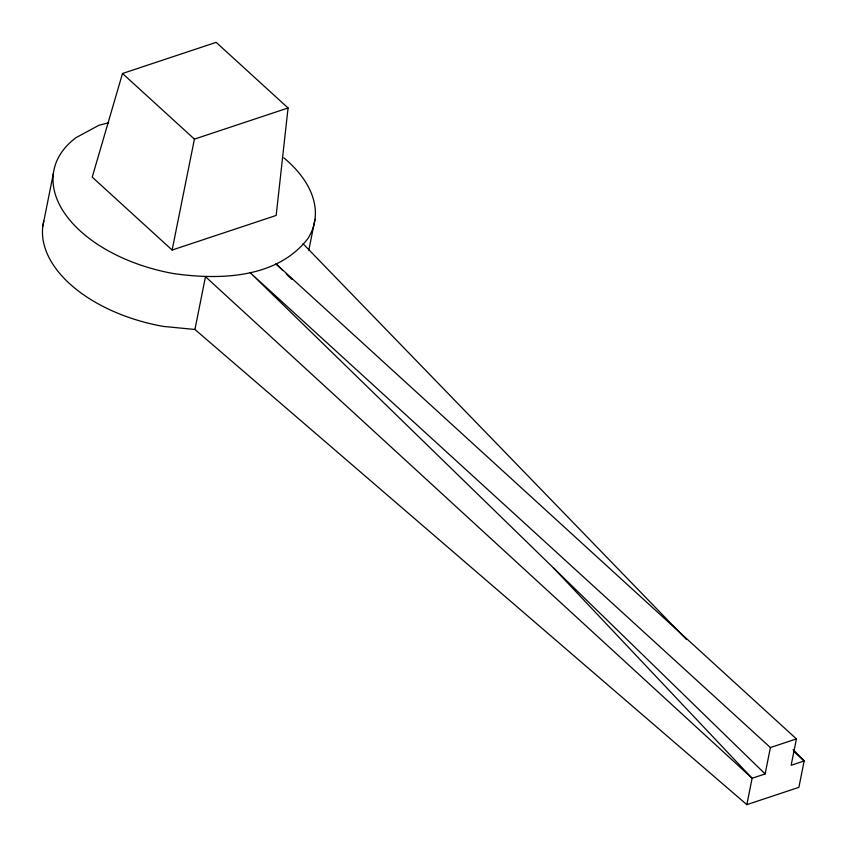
<?xml version="1.0" encoding="UTF-8"?>
<svg xmlns="http://www.w3.org/2000/svg" width="847" height="847" viewBox="0 0 847 847"><rect width="100%" height="100%" fill="white"/><g stroke="black" fill="none" stroke-linecap="round" stroke-linejoin="round"><path stroke-width="1.27" d="M288.065 107.982L276.175 215.445L172.121 250.045L92.228 177.118L122.508 73.488L216.165 42.35L288.065 107.982L194.418 139.12L172.121 250.045M42.848 226.075L53.393 173.296M194.937 329.472L205.482 276.694L752.115 778.266L746.842 804.65L194.937 329.472L163.566 326.434A132.873 77.913 11.3 0 1 43.79 221.078M308.827 250.161L314.999 219.267M765.127 773.936L770.399 747.552L249.865 272.416L765.127 773.936L752.115 778.266L553.451 567.892M282.527 270.246L275.921 263.809L796.413 738.902L791.14 765.286L804.152 760.966L793.11 749.574M770.399 747.552L796.413 738.902M746.842 804.65L798.88 787.35L804.152 760.966L793.448 751.088M108.681 122.73L98.845 125.314L75.965 137.69A132.873 77.913 11.3 0 0 174.111 273.655C219.998 280.082 277.033 278.536 307.937 238.515A132.873 77.913 11.3 0 0 283.819 157.828M122.508 73.488L194.418 139.12M286.307 273.92L291.971 279.436M303.004 243.714L686.451 639.485"/></g></svg>
